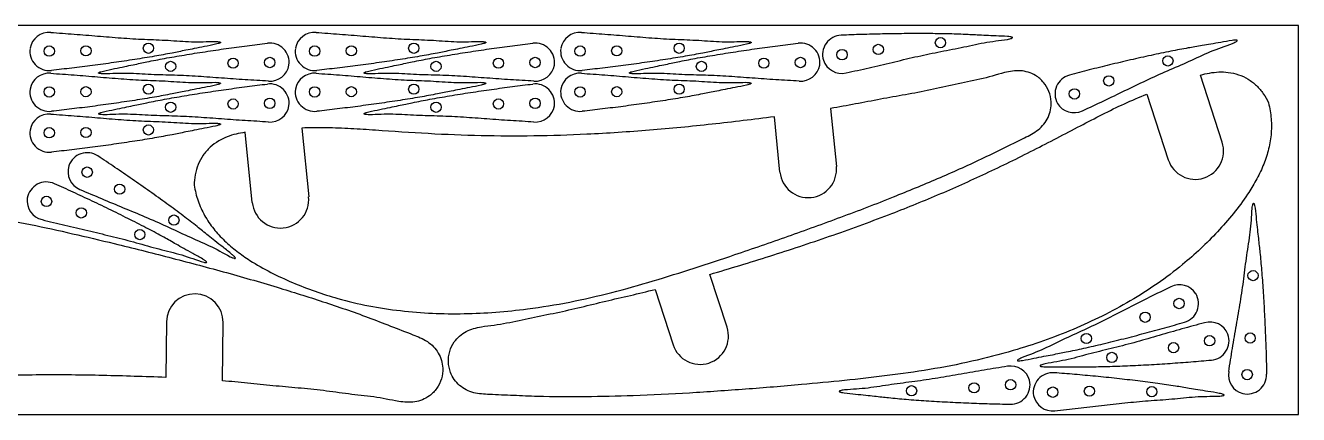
# Model space of a CAD drawing. Header units: millimetres. Extents: x 0 to 1016, y 0 to 152.
# Drawn here: x 517.1 to 1016, y -0.1 to 152.3 of the extents above; entities that cross this region are included whole.
import ezdxf

# ---------------------------------------------------------------- set-up
doc = ezdxf.new("R2010")
doc.units = ezdxf.units.MM

msp = doc.modelspace()

# ---------------------------------------------------------------- linework, layer by layer
at = {"color": 7, "linetype": 'Continuous', "lineweight": 25}
for p, q in [((1016.02, 152.28), (0.02, 152.28)), ((1016.02, -0.12), (1016.02, 152.28)), ((986.12, 106.55), (977.57, 132.84)), ((956.61, 125.43), (964.99, 99.67)), ((812.8, 94.83), (810.61, 116.49)), ((832.62, 119.74), (834.91, 97.06)), ((605.97, 82.92), (603.2, 110.42)), ((625.37, 112.1), (628.09, 85.15)), ((792.05, 34.05), (785.32, 54.75)), ((763.87, 48.85), (770.92, 27.18)), ((572.34, 36.18), (572.05, 14.42)), ((594.26, 13.09), (594.56, 35.88)), ((0.02, -0.12), (1016.02, -0.12))]:
    msp.add_line(p, q, dxfattribs=at)
for centre, radius in [((565.27, 143.35), 2), ((669.27, 143.35), 2), ((773.27, 143.35), 2), ((851.34, 142.9), 2), ((875.68, 145.54), 2), ((526.44, 142.24), 2.04), ((540.81, 142.33), 2), ((612.82, 137.78), 2.04), ((630.44, 142.24), 2.04), ((644.81, 142.33), 2), ((716.82, 137.78), 2.04), ((734.44, 142.24), 2.04), ((748.81, 142.33), 2), ((820.82, 137.78), 2.04), ((837.11, 140.84), 2.04), ((964.84, 138.38), 2), ((574, 136.25), 2), ((598.45, 137.53), 2), ((678, 136.25), 2), ((702.45, 137.53), 2), ((782, 136.25), 2), ((806.45, 137.53), 2), ((941.64, 130.56), 2), ((526.44, 126.24), 2.04), ((540.81, 126.33), 2), ((565.27, 127.35), 2), ((630.44, 126.24), 2.04), ((644.81, 126.33), 2), ((669.27, 127.35), 2), ((734.44, 126.24), 2.04), ((748.81, 126.33), 2), ((773.27, 127.35), 2), ((928.19, 125.48), 2.04), ((574, 120.25), 2), ((598.45, 121.53), 2), ((612.82, 121.78), 2.04), ((678, 120.25), 2), ((702.45, 121.53), 2), ((716.82, 121.78), 2.04), ((526.44, 110.24), 2.04), ((540.81, 110.33), 2), ((565.27, 111.35), 2), ((541.28, 94.82), 2.04), ((554.01, 88.16), 2), ((525.33, 83.35), 2.04), ((538.98, 78.85), 2), ((575.29, 76.05), 2), ((561.94, 70.35), 2), ((998.19, 54.29), 2), ((969.21, 43.36), 2.04), ((955.89, 37.98), 2), ((932.87, 29.64), 2), ((981.17, 28.79), 2.04), ((997.07, 29.84), 2), ((967.06, 26.06), 2), ((942.88, 22.25), 2), ((995.9, 15.51), 2.04), ((864.39, 9.19), 2), ((888.84, 10.34), 2), ((903.17, 11.53), 2.04), ((919.68, 8.64), 2.04), ((934.05, 9.03), 2), ((958.53, 8.83), 2)]:
    msp.add_circle(centre, radius, dxfattribs=at)
for centre, radius, start, end in [((526.39, 141.96), 7.62, 85.548, 169.6925), ((612.82, 137.78), 7.62, 352.4568, 96.8628), ((630.39, 141.96), 7.62, 85.548, 169.6925), ((716.82, 137.78), 7.62, 352.4568, 96.8628), ((734.39, 141.96), 7.62, 85.548, 169.6925), ((820.82, 137.78), 7.62, 352.4568, 96.8628), ((837.11, 140.84), 7.62, 92.3354, 196.7413), ((526.44, 142.24), 7.62, 171.8465, 276.2525), ((630.44, 142.24), 7.62, 171.8465, 276.2525), ((734.44, 142.24), 7.62, 171.8465, 276.2525), ((612.86, 138.06), 7.62, 266.1583, 350.3028), ((716.86, 138.06), 7.62, 266.1583, 350.3028), ((820.86, 138.06), 7.62, 266.1583, 350.3028), ((837.03, 141.12), 7.62, 198.8954, 283.0398), ((526.39, 125.96), 7.62, 85.548, 169.6925), ((630.39, 125.96), 7.62, 85.548, 169.6925), ((734.39, 125.96), 7.62, 85.548, 169.6925), ((928.19, 125.48), 7.62, 104.7787, 209.1846), ((526.44, 126.24), 7.62, 171.8465, 276.2525), ((612.82, 121.78), 7.62, 352.4568, 96.8628), ((630.44, 126.24), 7.62, 171.8465, 276.2525), ((716.82, 121.78), 7.62, 352.4568, 96.8628), ((734.44, 126.24), 7.62, 171.8465, 276.2525), ((612.86, 122.06), 7.62, 266.1583, 350.3028), ((716.86, 122.06), 7.62, 266.1583, 350.3028), ((928.05, 125.73), 7.62, 211.3386, 295.4831), ((526.39, 109.96), 7.62, 85.548, 169.6925), ((526.44, 110.24), 7.62, 171.8465, 276.2525), ((975.55, 103.11), 11.11, 198.0245, 18.0245), ((541.28, 94.82), 7.62, 56.4931, 160.899), ((541.37, 95.1), 7.62, 163.053, 247.1975), ((823.85, 95.95), 11.11, 185.7572, 5.7572), ((525.33, 83.35), 7.62, 65.8456, 170.2516), ((617.03, 84.03), 11.11, 185.7572, 5.7572), ((525.38, 83.63), 7.62, 172.4056, 256.5501), ((969.36, 43.11), 7.62, 32.627, 116.7714), ((583.45, 36.03), 11.11, 359.2385, 179.2385), ((969.21, 43.36), 7.62, 286.067, 30.4729), ((981.27, 28.52), 7.62, 21.6418, 105.7862), ((781.49, 30.62), 11.11, 198.0245, 18.0245), ((981.17, 28.79), 7.62, 275.0818, 19.4878), ((903.24, 11.25), 7.62, 15.4064, 99.5509), ((919.68, 8.64), 7.62, 85.6756, 190.0815), ((996.18, 15.44), 7.62, 170.5176, 254.6621), ((995.9, 15.51), 7.62, 256.8161, 1.2221), ((903.17, 11.53), 7.62, 268.8464, 13.2524), ((919.63, 8.92), 7.62, 192.2356, 276.38)]:
    msp.add_arc(centre, radius, start, end, dxfattribs=at)
for points, knots in [([(526.98, 149.55), (530.05, 149.34), (536.18, 148.91), (545.37, 148.16), (554.55, 147.37), (563.76, 146.8), (572.97, 146.56), (582.17, 145.75), (588.31, 145.94), (591.39, 146.03)], [0, 0, 0, 0, 0.142858, 0.285744, 0.42862, 0.571443, 0.714311, 0.8572, 1, 1, 1, 1]), ([(591.39, 146.03), (591.73, 146.01), (592.3, 145.97), (592.98, 145.88), (593.33, 145.79), (593.45, 145.72), (593.49, 145.69), (593.51, 145.65), (593.52, 145.61), (593.51, 145.57), (593.47, 145.52), (593.35, 145.43), (593.07, 145.3), (592.48, 145.1), (590.52, 144.62), (587.38, 144.04), (583.5, 143.27), (580.14, 142.6), (577.23, 142.01), (573.13, 141.19), (567.39, 140.14), (559.77, 138.91), (551.68, 137.71), (543.45, 136.59), (535.31, 135.57), (529.93, 134.96), (527.27, 134.66)], [0, 0, 0, 0, 0.0148832, 0.0247036, 0.0294962, 0.0303048, 0.0309601, 0.031495, 0.0320868, 0.0327112, 0.0334803, 0.034448, 0.0392967, 0.0465143, 0.0617866, 0.1262107, 0.1843285, 0.2325499, 0.2741638, 0.3124586, 0.4129258, 0.5259483, 0.645765, 0.7663204, 0.8842882, 1, 1, 1, 1]), ([(547.91, 133.29), (547.57, 133.31), (547, 133.34), (546.32, 133.43), (545.97, 133.51), (545.84, 133.58), (545.81, 133.61), (545.78, 133.65), (545.77, 133.69), (545.79, 133.73), (545.82, 133.78), (545.94, 133.87), (546.22, 134), (546.81, 134.21), (548.77, 134.71), (551.9, 135.33), (555.77, 136.14), (559.12, 136.85), (562.03, 137.47), (566.11, 138.33), (571.84, 139.44), (579.45, 140.75), (587.53, 142.03), (595.74, 143.24), (603.88, 144.35), (609.25, 145.01), (611.91, 145.34)], [0, 0, 0, 0, 0.014883, 0.024704, 0.029496, 0.030305, 0.03096, 0.031495, 0.032087, 0.032711, 0.03348, 0.034448, 0.039297, 0.046514, 0.061787, 0.126211, 0.184328, 0.23255, 0.274164, 0.312459, 0.412926, 0.525948, 0.645765, 0.76632, 0.884288, 1, 1, 1, 1]), ([(630.98, 149.55), (634.05, 149.34), (640.18, 148.91), (649.37, 148.16), (658.55, 147.37), (667.76, 146.8), (676.97, 146.56), (686.17, 145.75), (692.31, 145.94), (695.39, 146.03)], [0, 0, 0, 0, 0.142858, 0.285744, 0.42862, 0.571443, 0.714311, 0.8572, 1, 1, 1, 1]), ([(695.39, 146.03), (695.73, 146.01), (696.3, 145.97), (696.98, 145.88), (697.33, 145.79), (697.45, 145.72), (697.49, 145.69), (697.51, 145.65), (697.52, 145.61), (697.51, 145.57), (697.47, 145.52), (697.35, 145.43), (697.07, 145.3), (696.48, 145.1), (694.52, 144.62), (691.38, 144.04), (687.5, 143.27), (684.14, 142.6), (681.23, 142.01), (677.13, 141.19), (671.39, 140.14), (663.77, 138.91), (655.68, 137.71), (647.45, 136.59), (639.31, 135.57), (633.93, 134.96), (631.27, 134.66)], [0, 0, 0, 0, 0.014883, 0.024704, 0.029496, 0.030305, 0.03096, 0.031495, 0.032087, 0.032711, 0.03348, 0.034448, 0.039297, 0.046514, 0.061787, 0.126211, 0.184328, 0.23255, 0.274164, 0.312459, 0.412926, 0.525948, 0.645765, 0.76632, 0.884288, 1, 1, 1, 1]), ([(651.91, 133.29), (651.57, 133.31), (651, 133.34), (650.32, 133.43), (649.97, 133.51), (649.84, 133.58), (649.81, 133.61), (649.78, 133.65), (649.77, 133.69), (649.79, 133.73), (649.82, 133.78), (649.94, 133.87), (650.22, 134), (650.81, 134.21), (652.77, 134.71), (655.9, 135.33), (659.77, 136.14), (663.12, 136.85), (666.03, 137.47), (670.11, 138.33), (675.84, 139.44), (683.45, 140.75), (691.53, 142.03), (699.74, 143.24), (707.88, 144.35), (713.25, 145.01), (715.91, 145.34)], [0, 0, 0, 0, 0.014883, 0.024704, 0.029496, 0.030305, 0.03096, 0.031495, 0.032087, 0.032711, 0.03348, 0.034448, 0.039297, 0.046514, 0.061787, 0.126211, 0.184328, 0.23255, 0.274164, 0.312459, 0.412926, 0.525948, 0.645765, 0.76632, 0.884288, 1, 1, 1, 1]), ([(734.98, 149.55), (738.05, 149.34), (744.18, 148.91), (753.37, 148.16), (762.55, 147.37), (771.76, 146.8), (780.97, 146.56), (790.17, 145.75), (796.31, 145.94), (799.39, 146.03)], [0, 0, 0, 0, 0.142858, 0.285744, 0.42862, 0.571443, 0.714311, 0.8572, 1, 1, 1, 1]), ([(799.39, 146.03), (799.73, 146.01), (800.3, 145.97), (800.98, 145.88), (801.33, 145.79), (801.45, 145.72), (801.49, 145.69), (801.51, 145.65), (801.52, 145.61), (801.51, 145.57), (801.47, 145.52), (801.35, 145.43), (801.07, 145.3), (800.48, 145.1), (798.52, 144.62), (795.38, 144.04), (791.5, 143.27), (788.14, 142.6), (785.23, 142.01), (781.13, 141.19), (775.39, 140.14), (767.77, 138.91), (759.68, 137.71), (751.45, 136.59), (743.31, 135.57), (737.93, 134.96), (735.27, 134.66)], [0, 0, 0, 0, 0.014883, 0.024704, 0.029496, 0.030305, 0.03096, 0.031495, 0.032087, 0.032711, 0.03348, 0.034448, 0.039297, 0.046514, 0.061787, 0.126211, 0.184328, 0.23255, 0.274164, 0.312459, 0.412926, 0.525948, 0.645765, 0.76632, 0.884288, 1, 1, 1, 1]), ([(755.91, 133.29), (755.57, 133.31), (755, 133.34), (754.32, 133.43), (753.97, 133.51), (753.84, 133.58), (753.81, 133.61), (753.78, 133.65), (753.77, 133.69), (753.79, 133.73), (753.82, 133.78), (753.94, 133.87), (754.22, 134), (754.81, 134.21), (756.77, 134.71), (759.9, 135.33), (763.77, 136.14), (767.12, 136.85), (770.03, 137.47), (774.11, 138.33), (779.84, 139.44), (787.45, 140.75), (795.53, 142.03), (803.74, 143.24), (811.88, 144.35), (817.25, 145.01), (819.91, 145.34)], [0, 0, 0, 0, 0.014883, 0.024704, 0.029496, 0.030305, 0.03096, 0.031495, 0.032087, 0.032711, 0.03348, 0.034448, 0.039297, 0.046514, 0.061787, 0.126211, 0.184328, 0.23255, 0.274164, 0.312459, 0.412926, 0.525948, 0.645765, 0.76632, 0.884288, 1, 1, 1, 1]), ([(901.9, 146.79), (902.24, 146.86), (902.8, 146.99), (903.45, 147.18), (903.79, 147.32), (903.9, 147.41), (903.93, 147.45), (903.95, 147.48), (903.95, 147.53), (903.93, 147.57), (903.89, 147.61), (903.76, 147.68), (903.46, 147.76), (902.84, 147.87), (900.83, 148.06), (897.64, 148.16), (893.69, 148.34), (890.27, 148.51), (887.3, 148.66), (883.13, 148.86), (877.3, 149.03), (869.58, 149.11), (861.39, 149.09), (853.09, 148.97), (844.89, 148.76), (839.48, 148.56), (836.8, 148.46)], [0, 0, 0, 0, 0.014883, 0.024704, 0.029496, 0.030305, 0.03096, 0.031495, 0.032087, 0.032711, 0.03348, 0.034448, 0.039297, 0.046514, 0.061787, 0.126211, 0.184328, 0.23255, 0.274164, 0.312459, 0.412926, 0.525948, 0.645765, 0.76632, 0.884288, 1, 1, 1, 1]), ([(838.75, 133.69), (841.74, 134.36), (847.74, 135.71), (856.72, 137.81), (865.68, 139.97), (874.7, 141.9), (883.77, 143.52), (892.74, 145.69), (898.85, 146.42), (901.9, 146.79)], [0, 0, 0, 0, 0.142858, 0.285744, 0.42862, 0.571443, 0.714311, 0.8572, 1, 1, 1, 1]), ([(990.18, 145.25), (990.49, 145.4), (991.01, 145.64), (991.61, 145.97), (991.9, 146.17), (991.99, 146.29), (992.02, 146.33), (992.03, 146.37), (992.02, 146.41), (991.99, 146.45), (991.94, 146.47), (991.8, 146.52), (991.49, 146.54), (990.86, 146.51), (988.86, 146.26), (985.72, 145.67), (981.82, 145), (978.45, 144.42), (975.52, 143.93), (971.4, 143.22), (965.67, 142.14), (958.11, 140.55), (950.12, 138.77), (942.05, 136.86), (934.08, 134.89), (928.84, 133.53), (926.25, 132.85)], [0, 0, 0, 0, 0.014883, 0.024704, 0.029496, 0.030305, 0.03096, 0.031495, 0.032087, 0.032711, 0.03348, 0.034448, 0.039297, 0.046514, 0.061787, 0.126211, 0.184328, 0.23255, 0.274164, 0.312459, 0.412926, 0.525948, 0.645765, 0.76632, 0.884288, 1, 1, 1, 1]), ([(931.33, 118.85), (934.11, 120.15), (939.68, 122.76), (947.99, 126.75), (956.28, 130.79), (964.66, 134.61), (973.18, 138.15), (981.47, 142.2), (987.28, 144.23), (990.18, 145.25)], [0, 0, 0, 0, 0.142858, 0.285744, 0.42862, 0.571443, 0.714311, 0.8572, 1, 1, 1, 1]), ([(526.98, 133.55), (530.05, 133.34), (536.18, 132.91), (545.37, 132.16), (554.55, 131.37), (563.76, 130.8), (572.97, 130.56), (582.17, 129.75), (588.31, 129.94), (591.39, 130.03)], [0, 0, 0, 0, 0.142858, 0.285744, 0.42862, 0.571443, 0.714311, 0.8572, 1, 1, 1, 1]), ([(591.39, 130.03), (591.73, 130.01), (592.3, 129.97), (592.98, 129.88), (593.33, 129.79), (593.45, 129.72), (593.49, 129.69), (593.51, 129.65), (593.52, 129.61), (593.51, 129.57), (593.47, 129.52), (593.35, 129.43), (593.07, 129.3), (592.48, 129.1), (590.52, 128.62), (587.38, 128.04), (583.5, 127.27), (580.14, 126.6), (577.23, 126.01), (573.13, 125.19), (567.39, 124.14), (559.77, 122.91), (551.68, 121.71), (543.45, 120.59), (535.31, 119.57), (529.93, 118.96), (527.27, 118.66)], [0, 0, 0, 0, 0.0148832, 0.0247036, 0.0294962, 0.0303048, 0.0309601, 0.031495, 0.0320868, 0.0327112, 0.0334803, 0.034448, 0.0392967, 0.0465143, 0.0617866, 0.1262107, 0.1843285, 0.2325499, 0.2741638, 0.3124586, 0.4129258, 0.5259483, 0.645765, 0.7663204, 0.8842882, 1, 1, 1, 1]), ([(612.35, 130.46), (609.28, 130.64), (603.15, 131), (593.95, 131.65), (584.76, 132.35), (575.55, 132.81), (566.33, 132.96), (557.13, 133.67), (550.98, 133.42), (547.91, 133.29)], [0, 0, 0, 0, 0.142858, 0.285744, 0.42862, 0.571443, 0.714311, 0.8572, 1, 1, 1, 1]), ([(583.15, 89.66), (583.61, 87.61), (584.52, 83.5), (587.18, 77.74), (590.73, 72.51), (595.04, 67.86), (599.87, 63.8), (605.89, 59.58), (613.2, 55.45), (621.76, 51.49), (630.53, 48.08), (640.46, 44.94), (651.63, 42.3), (664.02, 40.41), (676.52, 39.43), (689.02, 39.27), (701.46, 39.86), (715.28, 41.29), (730.46, 43.78), (746.87, 47.55), (763.08, 52.13), (779.14, 57.18), (796.78, 63.01), (815.96, 69.68), (836.71, 77.14), (856.27, 84.64), (874.62, 92.25), (888.95, 98.55), (900.15, 104.15), (906.74, 107.33), (911.4, 109.67), (914.06, 111.34), (916.33, 113.55), (918, 116.23), (918.99, 119.22), (919.24, 122.71), (918.43, 126.51), (916.26, 130.14), (913.31, 132.65), (910.11, 134.08), (907.01, 134.66), (903.86, 134.5), (901.81, 134.07), (900.78, 133.86)], [0, 0, 0, 0, 0.015715, 0.031385, 0.04717, 0.062874, 0.078666, 0.094344, 0.117829, 0.141426, 0.164891, 0.18824, 0.219352, 0.250636, 0.281995, 0.313127, 0.344163, 0.375212, 0.417103, 0.459192, 0.501205, 0.543199, 0.5852, 0.64022, 0.695247, 0.75023, 0.797068, 0.843917, 0.867374, 0.890831, 0.89865, 0.906448, 0.914284, 0.922071, 0.929874, 0.937662, 0.948026, 0.958391, 0.968756, 0.97654, 0.984348, 0.992155, 1, 1, 1, 1]), ([(630.98, 133.55), (634.05, 133.34), (640.18, 132.91), (649.37, 132.16), (658.55, 131.37), (667.76, 130.8), (676.97, 130.56), (686.17, 129.75), (692.31, 129.94), (695.39, 130.03)], [0, 0, 0, 0, 0.142858, 0.285744, 0.42862, 0.571443, 0.714311, 0.8572, 1, 1, 1, 1]), ([(695.39, 130.03), (695.73, 130.01), (696.3, 129.97), (696.98, 129.88), (697.33, 129.79), (697.45, 129.72), (697.49, 129.69), (697.51, 129.65), (697.52, 129.61), (697.51, 129.57), (697.47, 129.52), (697.35, 129.43), (697.07, 129.3), (696.48, 129.1), (694.52, 128.62), (691.38, 128.04), (687.5, 127.27), (684.14, 126.6), (681.23, 126.01), (677.13, 125.19), (671.39, 124.14), (663.77, 122.91), (655.68, 121.71), (647.45, 120.59), (639.31, 119.57), (633.93, 118.96), (631.27, 118.66)], [0, 0, 0, 0, 0.014883, 0.024704, 0.029496, 0.030305, 0.03096, 0.031495, 0.032087, 0.032711, 0.03348, 0.034448, 0.039297, 0.046514, 0.061787, 0.126211, 0.184328, 0.23255, 0.274164, 0.312459, 0.412926, 0.525948, 0.645765, 0.76632, 0.884288, 1, 1, 1, 1]), ([(716.35, 130.46), (713.28, 130.64), (707.15, 131), (697.95, 131.65), (688.76, 132.35), (679.55, 132.81), (670.33, 132.96), (661.13, 133.67), (654.98, 133.42), (651.91, 133.29)], [0, 0, 0, 0, 0.142858, 0.285744, 0.42862, 0.571443, 0.714311, 0.8572, 1, 1, 1, 1]), ([(734.98, 133.55), (738.05, 133.34), (744.18, 132.91), (753.37, 132.16), (762.55, 131.37), (771.76, 130.8), (780.97, 130.56), (790.17, 129.75), (796.31, 129.94), (799.39, 130.03)], [0, 0, 0, 0, 0.142858, 0.285744, 0.42862, 0.571443, 0.714311, 0.8572, 1, 1, 1, 1]), ([(799.39, 130.03), (799.73, 130.01), (800.3, 129.97), (800.98, 129.88), (801.33, 129.79), (801.45, 129.72), (801.49, 129.69), (801.51, 129.65), (801.52, 129.61), (801.51, 129.57), (801.47, 129.52), (801.35, 129.43), (801.07, 129.3), (800.48, 129.1), (798.52, 128.62), (795.38, 128.04), (791.5, 127.27), (788.14, 126.6), (785.23, 126.01), (781.13, 125.19), (775.39, 124.14), (767.77, 122.91), (759.68, 121.71), (751.45, 120.59), (743.31, 119.57), (737.93, 118.96), (735.27, 118.66)], [0, 0, 0, 0, 0.014883, 0.024704, 0.029496, 0.030305, 0.03096, 0.031495, 0.032087, 0.032711, 0.03348, 0.034448, 0.039297, 0.046514, 0.061787, 0.126211, 0.184328, 0.23255, 0.274164, 0.312459, 0.412926, 0.525948, 0.645765, 0.76632, 0.884288, 1, 1, 1, 1]), ([(820.35, 130.46), (817.28, 130.64), (811.15, 131), (801.95, 131.65), (792.76, 132.35), (783.55, 132.81), (774.33, 132.96), (765.13, 133.67), (758.98, 133.42), (755.91, 133.29)], [0, 0, 0, 0, 0.142858, 0.285744, 0.42862, 0.571443, 0.714311, 0.8572, 1, 1, 1, 1]), ([(900.78, 133.86), (897.59, 132.92), (891.22, 131.04), (881.41, 129.3), (871.75, 126.95), (861.97, 125.13), (852.17, 123.42), (842.41, 121.49), (835.89, 120.32), (832.62, 119.74)], [0, 0, 0, 0, 0.143143, 0.285939, 0.428762, 0.571559, 0.714382, 0.857183, 1, 1, 1, 1]), ([(977.57, 132.84), (978.75, 133.14), (981.11, 133.74), (984.76, 134.14), (988.59, 134.02), (992.52, 133.14), (996.32, 131.38), (999.63, 128.82), (1002.34, 125.62), (1003.64, 123.16), (1004.29, 121.92)], [0, 0, 0, 0, 0.115116, 0.229657, 0.345665, 0.476181, 0.607224, 0.737673, 0.868552, 1, 1, 1, 1]), ([(547.91, 117.29), (547.57, 117.31), (547, 117.34), (546.32, 117.43), (545.97, 117.51), (545.84, 117.58), (545.81, 117.61), (545.78, 117.65), (545.77, 117.69), (545.79, 117.73), (545.82, 117.78), (545.94, 117.87), (546.22, 118), (546.81, 118.21), (548.77, 118.71), (551.9, 119.33), (555.77, 120.14), (559.12, 120.85), (562.03, 121.47), (566.11, 122.33), (571.84, 123.44), (579.45, 124.75), (587.53, 126.03), (595.74, 127.24), (603.88, 128.35), (609.25, 129.01), (611.91, 129.34)], [0, 0, 0, 0, 0.014883, 0.024704, 0.029496, 0.030305, 0.03096, 0.031495, 0.032087, 0.032711, 0.03348, 0.034448, 0.039297, 0.046514, 0.061787, 0.126211, 0.184328, 0.23255, 0.274164, 0.312459, 0.412926, 0.525948, 0.645765, 0.76632, 0.884288, 1, 1, 1, 1]), ([(651.91, 117.29), (651.57, 117.31), (651, 117.34), (650.32, 117.43), (649.97, 117.51), (649.84, 117.58), (649.81, 117.61), (649.78, 117.65), (649.77, 117.69), (649.79, 117.73), (649.82, 117.78), (649.94, 117.87), (650.22, 118), (650.81, 118.21), (652.77, 118.71), (655.9, 119.33), (659.77, 120.14), (663.12, 120.85), (666.03, 121.47), (670.11, 122.33), (675.84, 123.44), (683.45, 124.75), (691.53, 126.03), (699.74, 127.24), (707.88, 128.35), (713.25, 129.01), (715.91, 129.34)], [0, 0, 0, 0, 0.014883, 0.024704, 0.029496, 0.030305, 0.03096, 0.031495, 0.032087, 0.032711, 0.03348, 0.034448, 0.039297, 0.046514, 0.061787, 0.126211, 0.184328, 0.23255, 0.274164, 0.312459, 0.412926, 0.525948, 0.645765, 0.76632, 0.884288, 1, 1, 1, 1]), ([(785.32, 54.75), (793.18, 57.12), (808.89, 61.86), (832.27, 69.58), (854.2, 77.55), (874.63, 85.78), (893.56, 94.22), (912.18, 103.35), (927.25, 111.28), (939.07, 117.44), (947.72, 121.71), (953.64, 124.19), (956.61, 125.43)], [0, 0, 0, 0, 0.1325917, 0.2651754, 0.3978333, 0.5094157, 0.6210053, 0.7326738, 0.8443426, 0.8962285, 0.9481086, 1, 1, 1, 1]), ([(1004.29, 121.92), (1004.7, 119.86), (1005.51, 115.74), (1005.4, 109.39), (1004.27, 103.17), (1002.2, 97.18), (999.42, 91.51), (995.6, 85.23), (990.58, 78.5), (984.34, 71.43), (977.69, 64.77), (969.87, 57.89), (960.72, 50.97), (950.15, 44.24), (939.11, 38.31), (927.73, 33.12), (916.1, 28.64), (902.88, 24.38), (887.99, 20.54), (871.45, 17.37), (854.76, 15.02), (838.03, 13.16), (819.55, 11.39), (799.3, 9.76), (777.31, 8.22), (756.38, 7.19), (736.53, 6.76), (720.87, 6.74), (708.36, 7.35), (701.05, 7.61), (695.84, 7.87), (692.73, 8.32), (689.77, 9.43), (687.15, 11.2), (685.04, 13.55), (683.4, 16.64), (682.62, 20.44), (683.14, 24.63), (684.83, 28.13), (687.17, 30.73), (689.78, 32.5), (692.73, 33.63), (694.78, 34.07), (695.8, 34.28)], [0, 0, 0, 0, 0.015715, 0.031385, 0.04717, 0.062874, 0.078666, 0.094344, 0.117829, 0.141426, 0.164891, 0.18824, 0.219352, 0.250636, 0.281995, 0.313127, 0.344163, 0.375212, 0.417103, 0.459192, 0.501205, 0.543199, 0.5852, 0.64022, 0.695247, 0.75023, 0.797068, 0.843917, 0.867374, 0.890831, 0.89865, 0.906448, 0.914284, 0.922071, 0.929874, 0.937662, 0.948026, 0.958391, 0.968756, 0.97654, 0.984348, 0.992155, 1, 1, 1, 1]), ([(526.98, 117.55), (530.05, 117.34), (536.18, 116.91), (545.37, 116.16), (554.55, 115.37), (563.76, 114.8), (572.97, 114.56), (582.17, 113.75), (588.31, 113.94), (591.39, 114.03)], [0, 0, 0, 0, 0.142858, 0.285744, 0.42862, 0.571443, 0.714311, 0.8572, 1, 1, 1, 1]), ([(612.35, 114.46), (609.28, 114.64), (603.15, 115), (593.95, 115.65), (584.76, 116.35), (575.55, 116.81), (566.33, 116.96), (557.13, 117.67), (550.98, 117.42), (547.91, 117.29)], [0, 0, 0, 0, 0.142858, 0.285744, 0.42862, 0.571443, 0.714311, 0.8572, 1, 1, 1, 1]), ([(810.61, 116.49), (802.47, 115.49), (786.18, 113.49), (761.67, 111.13), (738.39, 109.58), (716.37, 108.87), (695.65, 108.95), (674.93, 109.8), (657.94, 110.99), (644.63, 111.86), (635, 112.28), (628.58, 112.16), (625.37, 112.1)], [0, 0, 0, 0, 0.1325917, 0.2651754, 0.3978333, 0.5094157, 0.6210053, 0.7326738, 0.8443426, 0.8962285, 0.9481086, 1, 1, 1, 1]), ([(716.35, 114.46), (713.28, 114.64), (707.15, 115), (697.95, 115.65), (688.76, 116.35), (679.55, 116.81), (670.33, 116.96), (661.13, 117.67), (654.98, 117.42), (651.91, 117.29)], [0, 0, 0, 0, 0.142858, 0.285744, 0.42862, 0.571443, 0.714311, 0.8572, 1, 1, 1, 1]), ([(591.39, 114.03), (591.73, 114.01), (592.3, 113.97), (592.98, 113.88), (593.33, 113.79), (593.45, 113.72), (593.49, 113.69), (593.51, 113.65), (593.52, 113.61), (593.51, 113.57), (593.47, 113.52), (593.35, 113.43), (593.07, 113.3), (592.48, 113.1), (590.52, 112.62), (587.38, 112.04), (583.5, 111.27), (580.14, 110.6), (577.23, 110.01), (573.13, 109.19), (567.39, 108.14), (559.77, 106.91), (551.68, 105.71), (543.45, 104.59), (535.31, 103.57), (529.93, 102.96), (527.27, 102.66)], [0, 0, 0, 0, 0.0148832, 0.0247036, 0.0294962, 0.0303048, 0.0309601, 0.031495, 0.0320868, 0.0327112, 0.0334803, 0.034448, 0.0392967, 0.0465143, 0.0617866, 0.1262107, 0.1843285, 0.2325499, 0.2741638, 0.3124586, 0.4129258, 0.5259483, 0.645765, 0.7663204, 0.8842882, 1, 1, 1, 1]), ([(603.2, 110.42), (602, 110.22), (599.6, 109.82), (596.09, 108.72), (592.63, 107.05), (589.39, 104.67), (586.63, 101.53), (584.63, 97.85), (583.44, 93.83), (583.25, 91.05), (583.15, 89.66)], [0, 0, 0, 0, 0.115116, 0.229657, 0.345665, 0.476181, 0.607224, 0.737673, 0.868552, 1, 1, 1, 1]), ([(597.28, 61.71), (597.6, 61.57), (598.12, 61.34), (598.76, 61.12), (599.12, 61.03), (599.26, 61.04), (599.31, 61.05), (599.35, 61.07), (599.37, 61.1), (599.38, 61.15), (599.37, 61.2), (599.31, 61.34), (599.11, 61.58), (598.67, 62.03), (597.16, 63.36), (594.63, 65.31), (591.53, 67.77), (588.85, 69.91), (586.54, 71.77), (583.27, 74.37), (578.65, 77.93), (572.44, 82.52), (565.79, 87.29), (558.99, 92.05), (552.22, 96.69), (547.72, 99.69), (545.49, 101.18)], [0, 0, 0, 0, 0.014883, 0.024704, 0.029496, 0.030305, 0.03096, 0.031495, 0.032087, 0.032711, 0.03348, 0.034448, 0.039297, 0.046514, 0.061787, 0.126211, 0.184328, 0.23255, 0.274164, 0.312459, 0.412926, 0.525948, 0.645765, 0.76632, 0.884288, 1, 1, 1, 1]), ([(585.97, 59.78), (586.31, 59.69), (586.86, 59.55), (587.53, 59.43), (587.89, 59.41), (588.04, 59.44), (588.08, 59.46), (588.11, 59.48), (588.13, 59.52), (588.13, 59.57), (588.11, 59.62), (588.03, 59.75), (587.8, 59.95), (587.29, 60.32), (585.58, 61.39), (582.77, 62.9), (579.31, 64.83), (576.32, 66.5), (573.74, 67.96), (570.09, 70), (564.95, 72.76), (558.08, 76.27), (550.74, 79.9), (543.26, 83.5), (535.83, 86.97), (530.89, 89.2), (528.45, 90.3)], [0, 0, 0, 0, 0.014883, 0.024704, 0.029496, 0.030305, 0.03096, 0.031495, 0.032087, 0.032711, 0.03348, 0.034448, 0.039297, 0.046514, 0.061787, 0.126211, 0.184328, 0.23255, 0.274164, 0.312459, 0.412926, 0.525948, 0.645765, 0.76632, 0.884288, 1, 1, 1, 1]), ([(538.41, 88.07), (541.24, 86.86), (546.89, 84.43), (555.4, 80.89), (563.92, 77.39), (572.36, 73.67), (580.67, 69.67), (589.21, 66.18), (594.59, 63.2), (597.28, 61.71)], [0, 0, 0, 0, 0.142858, 0.285744, 0.42862, 0.571443, 0.714311, 0.8572, 1, 1, 1, 1]), ([(343.11, 21.34), (343.39, 23.42), (343.94, 27.59), (346.09, 33.56), (349.17, 39.08), (353.06, 44.09), (357.52, 48.56), (363.15, 53.28), (370.07, 58.03), (378.25, 62.72), (386.69, 66.88), (396.32, 70.88), (407.2, 74.48), (419.38, 77.44), (431.75, 79.51), (444.19, 80.75), (456.64, 81.25), (470.53, 81.03), (485.87, 79.86), (502.54, 77.54), (519.1, 74.39), (535.53, 70.76), (553.61, 66.49), (573.3, 61.51), (594.62, 55.89), (614.76, 50.12), (633.7, 44.14), (648.52, 39.11), (660.17, 34.51), (667.01, 31.91), (671.86, 29.98), (674.66, 28.55), (677.1, 26.55), (679.01, 24.03), (680.25, 21.13), (680.81, 17.67), (680.33, 13.82), (678.48, 10.02), (675.76, 7.26), (672.7, 5.55), (669.66, 4.71), (666.51, 4.59), (664.43, 4.84), (663.39, 4.96)], [0, 0, 0, 0, 0.015715, 0.031385, 0.04717, 0.062874, 0.078666, 0.094344, 0.117829, 0.141426, 0.164891, 0.18824, 0.219352, 0.250636, 0.281995, 0.313127, 0.344163, 0.375212, 0.417103, 0.459192, 0.501205, 0.543199, 0.5852, 0.64022, 0.695247, 0.75023, 0.797068, 0.843917, 0.867374, 0.890831, 0.89865, 0.906448, 0.914284, 0.922071, 0.929874, 0.937662, 0.948026, 0.958391, 0.968756, 0.97654, 0.984348, 0.992155, 1, 1, 1, 1]), ([(988.66, 16.7), (989.14, 19.73), (990.11, 25.8), (991.66, 34.89), (993.26, 43.97), (994.62, 53.09), (995.67, 62.25), (997.28, 71.34), (997.64, 77.48), (997.81, 80.55)], [0, 0, 0, 0, 0.142858, 0.285744, 0.42862, 0.571443, 0.714311, 0.8572, 1, 1, 1, 1]), ([(997.81, 80.55), (997.87, 80.89), (997.95, 81.45), (998.11, 82.12), (998.23, 82.46), (998.31, 82.58), (998.34, 82.61), (998.38, 82.63), (998.42, 82.64), (998.47, 82.62), (998.5, 82.58), (998.59, 82.45), (998.69, 82.16), (998.84, 81.55), (999.15, 79.56), (999.45, 76.38), (999.87, 72.45), (1000.25, 69.04), (1000.58, 66.09), (1001.04, 61.94), (1001.58, 56.13), (1002.14, 48.43), (1002.62, 40.26), (1003.02, 31.97), (1003.32, 23.77), (1003.45, 18.36), (1003.52, 15.68)], [0, 0, 0, 0, 0.014883, 0.024704, 0.029496, 0.030305, 0.03096, 0.031495, 0.032087, 0.032711, 0.03348, 0.034448, 0.039297, 0.046514, 0.061787, 0.126211, 0.184328, 0.23255, 0.274164, 0.312459, 0.412926, 0.525948, 0.645765, 0.76632, 0.884288, 1, 1, 1, 1]), ([(523.6, 76.22), (526.59, 75.49), (532.55, 74.01), (541.53, 71.9), (550.51, 69.83), (559.44, 67.54), (568.28, 64.93), (577.28, 62.88), (583.08, 60.81), (585.97, 59.78)], [0, 0, 0, 0, 0.142858, 0.285744, 0.42862, 0.571443, 0.714311, 0.8572, 1, 1, 1, 1]), ([(965.93, 49.92), (963.18, 48.55), (957.67, 45.82), (949.45, 41.65), (941.26, 37.42), (932.96, 33.41), (924.53, 29.68), (916.33, 25.44), (910.57, 23.28), (907.69, 22.2)], [0, 0, 0, 0, 0.142858, 0.285744, 0.42862, 0.571443, 0.714311, 0.8572, 1, 1, 1, 1]), ([(695.8, 34.28), (699.1, 34.71), (705.69, 35.56), (715.37, 37.92), (725.16, 39.67), (734.84, 41.95), (744.5, 44.33), (754.2, 46.51), (760.65, 48.07), (763.87, 48.85)], [0, 0, 0, 0, 0.143143, 0.285939, 0.428762, 0.571559, 0.714382, 0.857183, 1, 1, 1, 1]), ([(907.69, 22.2), (907.38, 22.05), (906.87, 21.8), (906.28, 21.45), (905.99, 21.24), (905.9, 21.12), (905.88, 21.08), (905.87, 21.04), (905.87, 21), (905.9, 20.96), (905.95, 20.94), (906.1, 20.89), (906.41, 20.89), (907.04, 20.93), (909.03, 21.22), (912.15, 21.88), (916.04, 22.64), (919.4, 23.29), (922.31, 23.85), (926.42, 24.65), (932.12, 25.86), (939.64, 27.62), (947.59, 29.58), (955.62, 31.67), (963.54, 33.82), (968.75, 35.3), (971.32, 36.03)], [0, 0, 0, 0, 0.014883, 0.024704, 0.029496, 0.030305, 0.03096, 0.031495, 0.032087, 0.032711, 0.03348, 0.034448, 0.039297, 0.046514, 0.061787, 0.126211, 0.184328, 0.23255, 0.274164, 0.312459, 0.412926, 0.525948, 0.645765, 0.76632, 0.884288, 1, 1, 1, 1]), ([(979.2, 35.86), (976.24, 35.04), (970.31, 33.42), (961.45, 30.88), (952.6, 28.29), (943.68, 25.93), (934.7, 23.88), (925.84, 21.29), (919.77, 20.26), (916.74, 19.75)], [0, 0, 0, 0, 0.142858, 0.285744, 0.42862, 0.571443, 0.714311, 0.8572, 1, 1, 1, 1]), ([(916.74, 19.75), (916.41, 19.66), (915.86, 19.51), (915.21, 19.28), (914.89, 19.13), (914.78, 19.03), (914.75, 18.99), (914.73, 18.96), (914.73, 18.91), (914.75, 18.87), (914.8, 18.84), (914.93, 18.77), (915.23, 18.7), (915.86, 18.62), (917.87, 18.53), (921.06, 18.58), (925.02, 18.59), (928.45, 18.59), (931.41, 18.58), (935.59, 18.58), (941.42, 18.69), (949.14, 18.98), (957.32, 19.39), (965.6, 19.91), (973.78, 20.51), (979.18, 20.97), (981.85, 21.2)], [0, 0, 0, 0, 0.014883, 0.024704, 0.029496, 0.030305, 0.03096, 0.031495, 0.032087, 0.032711, 0.03348, 0.034448, 0.039297, 0.046514, 0.061787, 0.126211, 0.184328, 0.23255, 0.274164, 0.312459, 0.412926, 0.525948, 0.645765, 0.76632, 0.884288, 1, 1, 1, 1]), ([(572.05, 14.42), (563.85, 14.7), (547.44, 15.28), (522.82, 15.5), (499.5, 15.01), (477.5, 13.8), (456.86, 11.91), (436.3, 9.26), (419.47, 6.6), (406.29, 4.58), (396.74, 3.32), (390.33, 2.88), (387.12, 2.66)], [0, 0, 0, 0, 0.132592, 0.265175, 0.397833, 0.509416, 0.621005, 0.732674, 0.844343, 0.896228, 0.948109, 1, 1, 1, 1]), ([(901.97, 18.77), (898.94, 18.28), (892.87, 17.31), (883.78, 15.75), (874.71, 14.14), (865.59, 12.76), (856.43, 11.7), (847.34, 10.08), (841.2, 9.72), (838.14, 9.54)], [0, 0, 0, 0, 0.142858, 0.285744, 0.42862, 0.571443, 0.714311, 0.8572, 1, 1, 1, 1]), ([(984.72, 7.03), (985.07, 7.06), (985.64, 7.12), (986.31, 7.24), (986.66, 7.34), (986.78, 7.41), (986.81, 7.45), (986.84, 7.48), (986.84, 7.52), (986.83, 7.57), (986.79, 7.61), (986.67, 7.7), (986.39, 7.81), (985.78, 7.99), (983.81, 8.42), (980.65, 8.89), (976.75, 9.52), (973.37, 10.09), (970.44, 10.58), (966.32, 11.26), (960.55, 12.11), (952.89, 13.08), (944.75, 14.01), (936.5, 14.85), (928.33, 15.6), (922.93, 16.02), (920.26, 16.23)], [0, 0, 0, 0, 0.014883, 0.024704, 0.029496, 0.030305, 0.03096, 0.031495, 0.032087, 0.032711, 0.03348, 0.034448, 0.039297, 0.046514, 0.061787, 0.126211, 0.184328, 0.23255, 0.274164, 0.312459, 0.412926, 0.525948, 0.645765, 0.76632, 0.884288, 1, 1, 1, 1]), ([(663.39, 4.96), (660.13, 5.62), (653.62, 6.94), (643.69, 7.82), (633.86, 9.32), (623.96, 10.28), (614.05, 11.13), (604.16, 12.2), (597.56, 12.8), (594.26, 13.09)], [0, 0, 0, 0, 0.143143, 0.285939, 0.428762, 0.571559, 0.714382, 0.857183, 1, 1, 1, 1]), ([(838.14, 9.54), (837.79, 9.48), (837.23, 9.4), (836.56, 9.24), (836.22, 9.12), (836.1, 9.04), (836.07, 9.01), (836.05, 8.97), (836.04, 8.93), (836.06, 8.88), (836.1, 8.84), (836.23, 8.76), (836.52, 8.66), (837.13, 8.52), (839.13, 8.2), (842.3, 7.91), (846.24, 7.49), (849.64, 7.11), (852.59, 6.79), (856.75, 6.33), (862.56, 5.8), (870.26, 5.25), (878.43, 4.78), (886.72, 4.39), (894.92, 4.1), (900.33, 3.97), (903.01, 3.91)], [0, 0, 0, 0, 0.014883, 0.024704, 0.029496, 0.030305, 0.03096, 0.031495, 0.032087, 0.032711, 0.03348, 0.034448, 0.039297, 0.046514, 0.061787, 0.126211, 0.184328, 0.23255, 0.274164, 0.312459, 0.412926, 0.525948, 0.645765, 0.76632, 0.884288, 1, 1, 1, 1]), ([(920.47, 1.34), (923.53, 1.66), (929.64, 2.3), (938.8, 3.35), (947.95, 4.46), (957.13, 5.33), (966.34, 5.88), (975.5, 7), (981.65, 7.02), (984.72, 7.03)], [0, 0, 0, 0, 0.142858, 0.285744, 0.42862, 0.571443, 0.714311, 0.8572, 1, 1, 1, 1])]:
    msp.add_open_spline(points, degree=3, knots=knots, dxfattribs=at)

doc.saveas('drawing.dxf')
